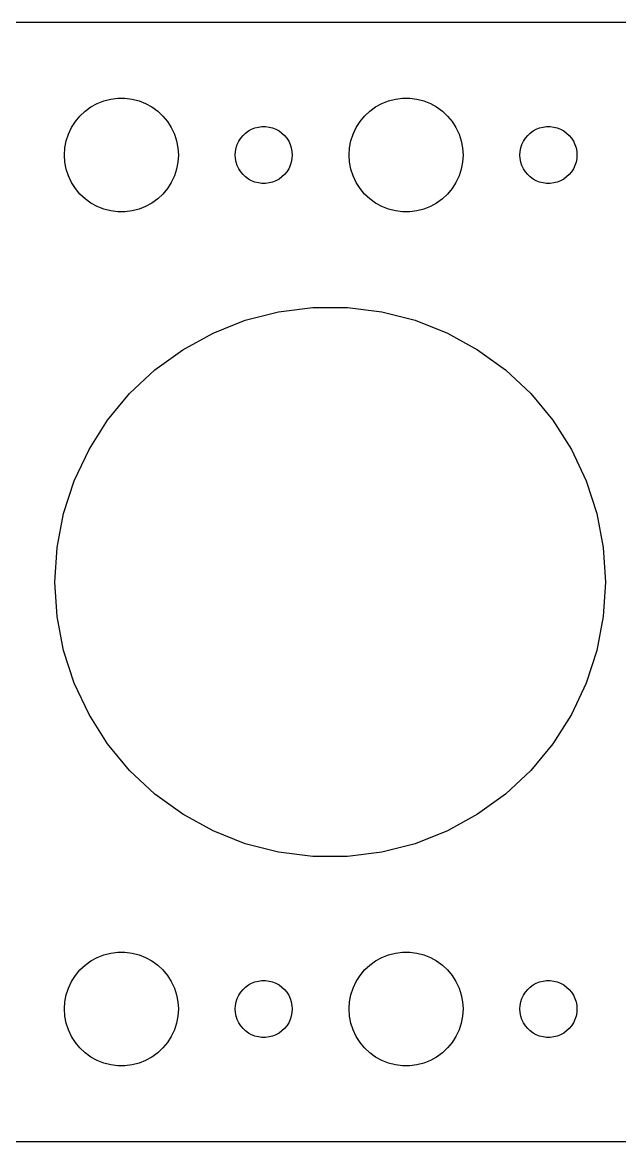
# Model space of a CAD drawing. Header units: metres. Extents: x -97 to 97, y 40 to 98.
# Drawn here: x -50.2 to -18.8, y 39.5 to 98.5 of the extents above; entities that cross this region are included whole.
import ezdxf

# ---------------------------------------------------------------- set-up
doc = ezdxf.new("R2010")
doc.units = ezdxf.units.M

msp = doc.modelspace()

# ---------------------------------------------------------------- linework, layer by layer
for p, q in [((92.3139, 98.4901), (-92.3139, 98.4901)), ((-45.927, 94.3532), (-45.5621, 94.4469)), ((-45.5621, 94.4469), (-45.1884, 94.4941)), ((-45.1884, 94.4941), (-44.8116, 94.4941)), ((-44.8116, 94.4941), (-44.4379, 94.4469)), ((-44.4379, 94.4469), (-44.0729, 94.3532)), ((-30.927, 94.3532), (-30.5621, 94.4469)), ((-30.5621, 94.4469), (-30.1884, 94.4941)), ((-30.1884, 94.4941), (-29.8116, 94.4941)), ((-29.8116, 94.4941), (-29.4379, 94.4469)), ((-29.4379, 94.4469), (-29.0729, 94.3532)), ((-47.1869, 93.5536), (-46.9123, 93.8115)), ((-46.9123, 93.8115), (-46.6075, 94.033)), ((-46.6075, 94.033), (-46.2773, 94.2145)), ((-46.2773, 94.2145), (-45.927, 94.3532)), ((-44.0729, 94.3532), (-43.7227, 94.2145)), ((-43.7227, 94.2145), (-43.3925, 94.033)), ((-43.3925, 94.033), (-43.0877, 93.8115)), ((-43.0877, 93.8115), (-42.8131, 93.5536)), ((-32.1869, 93.5536), (-31.9123, 93.8115)), ((-31.9123, 93.8115), (-31.6075, 94.033)), ((-31.6075, 94.033), (-31.2773, 94.2145)), ((-31.2773, 94.2145), (-30.927, 94.3532)), ((-29.0729, 94.3532), (-28.7227, 94.2145)), ((-28.7227, 94.2145), (-28.3925, 94.033)), ((-28.3925, 94.033), (-28.0877, 93.8115)), ((-28.0877, 93.8115), (-27.8131, 93.5536)), ((-47.6289, 92.9453), (-47.427, 93.2634)), ((-47.427, 93.2634), (-47.1869, 93.5536)), ((-42.8131, 93.5536), (-42.5729, 93.2634)), ((-42.5729, 93.2634), (-42.3711, 92.9453)), ((-32.6289, 92.9453), (-32.427, 93.2634)), ((-32.427, 93.2634), (-32.1869, 93.5536)), ((-27.8131, 93.5536), (-27.5729, 93.2634)), ((-27.5729, 93.2634), (-27.3711, 92.9453)), ((-47.9057, 92.2461), (-47.7893, 92.6044)), ((-47.7893, 92.6044), (-47.6289, 92.9453)), ((-42.3711, 92.9453), (-42.2107, 92.6044)), ((-42.2107, 92.6044), (-42.0942, 92.2461)), ((-38.5934, 92.5268), (-38.4561, 92.6558)), ((-38.4561, 92.6558), (-38.3037, 92.7665)), ((-38.3037, 92.7665), (-38.1387, 92.8572)), ((-38.1387, 92.8572), (-37.9635, 92.9266)), ((-37.9635, 92.9266), (-37.7811, 92.9734)), ((-37.7811, 92.9734), (-37.5942, 92.997)), ((-37.5942, 92.997), (-37.4058, 92.997)), ((-37.4058, 92.997), (-37.2189, 92.9734)), ((-37.2189, 92.9734), (-37.0365, 92.9266)), ((-37.0365, 92.9266), (-36.8613, 92.8572)), ((-36.8613, 92.8572), (-36.6963, 92.7665)), ((-36.6963, 92.7665), (-36.5439, 92.6558)), ((-36.5439, 92.6558), (-36.4065, 92.5268)), ((-32.9057, 92.2461), (-32.7893, 92.6044)), ((-32.7893, 92.6044), (-32.6289, 92.9453)), ((-27.3711, 92.9453), (-27.2107, 92.6044)), ((-27.2107, 92.6044), (-27.0942, 92.2461)), ((-23.5934, 92.5268), (-23.4561, 92.6558)), ((-23.4561, 92.6558), (-23.3037, 92.7665)), ((-23.3037, 92.7665), (-23.1387, 92.8572)), ((-23.1387, 92.8572), (-22.9635, 92.9266)), ((-22.9635, 92.9266), (-22.7811, 92.9734)), ((-22.7811, 92.9734), (-22.5942, 92.997)), ((-22.5942, 92.997), (-22.4058, 92.997)), ((-22.4058, 92.997), (-22.2189, 92.9734)), ((-22.2189, 92.9734), (-22.0365, 92.9266)), ((-22.0365, 92.9266), (-21.8613, 92.8572)), ((-21.8613, 92.8572), (-21.6963, 92.7665)), ((-21.6963, 92.7665), (-21.5439, 92.6558)), ((-21.5439, 92.6558), (-21.4065, 92.5268)), ((-47.9763, 91.876), (-47.9057, 92.2461)), ((-42.0942, 92.2461), (-42.0237, 91.876)), ((-38.9529, 91.873), (-38.8947, 92.0522)), ((-38.8947, 92.0522), (-38.8145, 92.2226)), ((-38.8145, 92.2226), (-38.7135, 92.3817)), ((-38.7135, 92.3817), (-38.5934, 92.5268)), ((-36.4065, 92.5268), (-36.2865, 92.3817)), ((-36.2865, 92.3817), (-36.1855, 92.2226)), ((-36.1855, 92.2226), (-36.1053, 92.0522)), ((-36.1053, 92.0522), (-36.0471, 91.873)), ((-32.9763, 91.876), (-32.9057, 92.2461)), ((-27.0942, 92.2461), (-27.0237, 91.876)), ((-23.9529, 91.873), (-23.8947, 92.0522)), ((-23.8947, 92.0522), (-23.8145, 92.2226)), ((-23.8145, 92.2226), (-23.7135, 92.3817)), ((-23.7135, 92.3817), (-23.5934, 92.5268)), ((-21.4065, 92.5268), (-21.2865, 92.3817)), ((-21.2865, 92.3817), (-21.1855, 92.2226)), ((-21.1855, 92.2226), (-21.1053, 92.0522)), ((-21.1053, 92.0522), (-21.0471, 91.873)), ((-48, 91.5), (-47.9763, 91.876)), ((-47.9763, 91.124), (-48, 91.5)), ((-42.0237, 91.876), (-42, 91.5)), ((-42, 91.5), (-42.0237, 91.124)), ((-39, 91.5), (-38.9882, 91.688)), ((-38.9882, 91.312), (-39, 91.5)), ((-38.9882, 91.688), (-38.9529, 91.873)), ((-36.0471, 91.873), (-36.0118, 91.688)), ((-36.0118, 91.688), (-36, 91.5)), ((-36, 91.5), (-36.0118, 91.312)), ((-33, 91.5), (-32.9763, 91.876)), ((-32.9763, 91.124), (-33, 91.5)), ((-27.0237, 91.876), (-27, 91.5)), ((-27, 91.5), (-27.0237, 91.124)), ((-24, 91.5), (-23.9882, 91.688)), ((-23.9882, 91.312), (-24, 91.5)), ((-23.9882, 91.688), (-23.9529, 91.873)), ((-21.0471, 91.873), (-21.0118, 91.688)), ((-21.0118, 91.688), (-21, 91.5)), ((-21, 91.5), (-21.0118, 91.312)), ((-47.9057, 90.7539), (-47.9763, 91.124)), ((-42.0237, 91.124), (-42.0942, 90.7539)), ((-38.9529, 91.127), (-38.9882, 91.312)), ((-38.8947, 90.9478), (-38.9529, 91.127)), ((-38.8145, 90.7774), (-38.8947, 90.9478)), ((-36.1053, 90.9478), (-36.1855, 90.7774)), ((-36.0471, 91.127), (-36.1053, 90.9478)), ((-36.0118, 91.312), (-36.0471, 91.127)), ((-32.9057, 90.7539), (-32.9763, 91.124)), ((-27.0237, 91.124), (-27.0942, 90.7539)), ((-23.9529, 91.127), (-23.9882, 91.312)), ((-23.8947, 90.9478), (-23.9529, 91.127)), ((-23.8145, 90.7774), (-23.8947, 90.9478)), ((-21.1053, 90.9478), (-21.1855, 90.7774)), ((-21.0471, 91.127), (-21.1053, 90.9478)), ((-21.0118, 91.312), (-21.0471, 91.127)), ((-47.7893, 90.3956), (-47.9057, 90.7539)), ((-47.6289, 90.0547), (-47.7893, 90.3956)), ((-42.2107, 90.3956), (-42.3711, 90.0547)), ((-42.0942, 90.7539), (-42.2107, 90.3956)), ((-38.7135, 90.6183), (-38.8145, 90.7774)), ((-38.5934, 90.4732), (-38.7135, 90.6183)), ((-38.4561, 90.3442), (-38.5934, 90.4732)), ((-38.3037, 90.2335), (-38.4561, 90.3442)), ((-36.5439, 90.3442), (-36.6963, 90.2335)), ((-36.4065, 90.4732), (-36.5439, 90.3442)), ((-36.2865, 90.6183), (-36.4065, 90.4732)), ((-36.1855, 90.7774), (-36.2865, 90.6183)), ((-32.7893, 90.3956), (-32.9057, 90.7539)), ((-32.6289, 90.0547), (-32.7893, 90.3956)), ((-27.2107, 90.3956), (-27.3711, 90.0547)), ((-27.0942, 90.7539), (-27.2107, 90.3956)), ((-23.7135, 90.6183), (-23.8145, 90.7774)), ((-23.5934, 90.4732), (-23.7135, 90.6183)), ((-23.4561, 90.3442), (-23.5934, 90.4732)), ((-23.3037, 90.2335), (-23.4561, 90.3442)), ((-21.5439, 90.3442), (-21.6963, 90.2335)), ((-21.4065, 90.4732), (-21.5439, 90.3442)), ((-21.2865, 90.6183), (-21.4065, 90.4732)), ((-21.1855, 90.7774), (-21.2865, 90.6183)), ((-47.427, 89.7366), (-47.6289, 90.0547)), ((-47.1869, 89.4464), (-47.427, 89.7366)), ((-42.5729, 89.7366), (-42.8131, 89.4464)), ((-42.3711, 90.0547), (-42.5729, 89.7366)), ((-38.1387, 90.1427), (-38.3037, 90.2335)), ((-37.9635, 90.0734), (-38.1387, 90.1427)), ((-37.7811, 90.0266), (-37.9635, 90.0734)), ((-37.5942, 90.003), (-37.7811, 90.0266)), ((-37.4058, 90.003), (-37.5942, 90.003)), ((-37.2189, 90.0266), (-37.4058, 90.003)), ((-37.0365, 90.0734), (-37.2189, 90.0266)), ((-36.8613, 90.1427), (-37.0365, 90.0734)), ((-36.6963, 90.2335), (-36.8613, 90.1427)), ((-32.427, 89.7366), (-32.6289, 90.0547)), ((-32.1869, 89.4464), (-32.427, 89.7366)), ((-27.5729, 89.7366), (-27.8131, 89.4464)), ((-27.3711, 90.0547), (-27.5729, 89.7366)), ((-23.1387, 90.1427), (-23.3037, 90.2335)), ((-22.9635, 90.0734), (-23.1387, 90.1427)), ((-22.7811, 90.0266), (-22.9635, 90.0734)), ((-22.5942, 90.003), (-22.7811, 90.0266)), ((-22.4058, 90.003), (-22.5942, 90.003)), ((-22.2189, 90.0266), (-22.4058, 90.003)), ((-22.0365, 90.0734), (-22.2189, 90.0266)), ((-21.8613, 90.1427), (-22.0365, 90.0734)), ((-21.6963, 90.2335), (-21.8613, 90.1427)), ((-46.9123, 89.1884), (-47.1869, 89.4464)), ((-46.6075, 88.967), (-46.9123, 89.1884)), ((-43.0877, 89.1884), (-43.3925, 88.967)), ((-42.8131, 89.4464), (-43.0877, 89.1884)), ((-31.9123, 89.1884), (-32.1869, 89.4464)), ((-31.6075, 88.967), (-31.9123, 89.1884)), ((-28.0877, 89.1884), (-28.3925, 88.967)), ((-27.8131, 89.4464), (-28.0877, 89.1884)), ((-46.2773, 88.7855), (-46.6075, 88.967)), ((-45.927, 88.6468), (-46.2773, 88.7855)), ((-45.5621, 88.5531), (-45.927, 88.6468)), ((-45.1884, 88.5059), (-45.5621, 88.5531)), ((-44.8116, 88.5059), (-45.1884, 88.5059)), ((-44.4379, 88.5531), (-44.8116, 88.5059)), ((-44.0729, 88.6468), (-44.4379, 88.5531)), ((-43.7227, 88.7855), (-44.0729, 88.6468)), ((-43.3925, 88.967), (-43.7227, 88.7855)), ((-31.2773, 88.7855), (-31.6075, 88.967)), ((-30.927, 88.6468), (-31.2773, 88.7855)), ((-30.5621, 88.5531), (-30.927, 88.6468)), ((-30.1884, 88.5059), (-30.5621, 88.5531)), ((-29.8116, 88.5059), (-30.1884, 88.5059)), ((-29.4379, 88.5531), (-29.8116, 88.5059)), ((-29.0729, 88.6468), (-29.4379, 88.5531)), ((-28.7227, 88.7855), (-29.0729, 88.6468)), ((-28.3925, 88.967), (-28.7227, 88.7855)), ((-38.4807, 82.7903), (-36.717, 83.2432)), ((-36.717, 83.2432), (-34.9105, 83.4714)), ((-34.9105, 83.4714), (-33.0895, 83.4714)), ((-33.0895, 83.4714), (-31.283, 83.2432)), ((-31.283, 83.2432), (-29.5192, 82.7903)), ((-40.1738, 82.12), (-38.4807, 82.7903)), ((-29.5192, 82.7903), (-27.8262, 82.12)), ((-41.7695, 81.2428), (-40.1738, 82.12)), ((-27.8262, 82.12), (-26.2305, 81.2428)), ((-43.2426, 80.1724), (-41.7695, 81.2428)), ((-26.2305, 81.2428), (-24.7573, 80.1724)), ((-44.57, 78.9259), (-43.2426, 80.1724)), ((-24.7573, 80.1724), (-23.4299, 78.9259)), ((-45.7307, 77.5229), (-44.57, 78.9259)), ((-23.4299, 78.9259), (-22.2692, 77.5229)), ((-46.7064, 75.9854), (-45.7307, 77.5229)), ((-22.2692, 77.5229), (-21.2935, 75.9854)), ((-47.4818, 74.3378), (-46.7064, 75.9854)), ((-21.2935, 75.9854), (-20.5182, 74.3378)), ((-48.0444, 72.606), (-47.4818, 74.3378)), ((-20.5182, 74.3378), (-19.9555, 72.606)), ((-48.3857, 70.8173), (-48.0444, 72.606)), ((-19.9555, 72.606), (-19.6143, 70.8173)), ((-48.5, 69), (-48.3857, 70.8173)), ((-19.6143, 70.8173), (-19.5, 69)), ((-48.3857, 67.1827), (-48.5, 69)), ((-19.5, 69), (-19.6143, 67.1827)), ((-48.0444, 65.394), (-48.3857, 67.1827)), ((-19.6143, 67.1827), (-19.9555, 65.394)), ((-47.4818, 63.6622), (-48.0444, 65.394)), ((-19.9555, 65.394), (-20.5182, 63.6622)), ((-46.7064, 62.0146), (-47.4818, 63.6622)), ((-20.5182, 63.6622), (-21.2935, 62.0146)), ((-45.7307, 60.4771), (-46.7064, 62.0146)), ((-21.2935, 62.0146), (-22.2692, 60.4771)), ((-44.57, 59.0741), (-45.7307, 60.4771)), ((-22.2692, 60.4771), (-23.4299, 59.0741)), ((-43.2426, 57.8276), (-44.57, 59.0741)), ((-23.4299, 59.0741), (-24.7573, 57.8276)), ((-41.7695, 56.7572), (-43.2426, 57.8276)), ((-24.7573, 57.8276), (-26.2305, 56.7572)), ((-40.1738, 55.88), (-41.7695, 56.7572)), ((-26.2305, 56.7572), (-27.8262, 55.88)), ((-38.4807, 55.2097), (-40.1738, 55.88)), ((-27.8262, 55.88), (-29.5192, 55.2097)), ((-36.717, 54.7568), (-38.4807, 55.2097)), ((-29.5192, 55.2097), (-31.283, 54.7568)), ((-34.9105, 54.5286), (-36.717, 54.7568)), ((-33.0895, 54.5286), (-34.9105, 54.5286)), ((-31.283, 54.7568), (-33.0895, 54.5286)), ((-46.9123, 48.8116), (-46.6075, 49.033)), ((-46.6075, 49.033), (-46.2773, 49.2145)), ((-46.2773, 49.2145), (-45.927, 49.3532)), ((-45.927, 49.3532), (-45.5621, 49.4469)), ((-45.5621, 49.4469), (-45.1884, 49.4941)), ((-45.1884, 49.4941), (-44.8116, 49.4941)), ((-44.8116, 49.4941), (-44.4379, 49.4469)), ((-44.4379, 49.4469), (-44.0729, 49.3532)), ((-44.0729, 49.3532), (-43.7227, 49.2145)), ((-43.7227, 49.2145), (-43.3925, 49.033)), ((-43.3925, 49.033), (-43.0877, 48.8116)), ((-31.9123, 48.8116), (-31.6075, 49.033)), ((-31.6075, 49.033), (-31.2773, 49.2145)), ((-31.2773, 49.2145), (-30.927, 49.3532)), ((-30.927, 49.3532), (-30.5621, 49.4469)), ((-30.5621, 49.4469), (-30.1884, 49.4941)), ((-30.1884, 49.4941), (-29.8116, 49.4941)), ((-29.8116, 49.4941), (-29.4379, 49.4469)), ((-29.4379, 49.4469), (-29.0729, 49.3532)), ((-29.0729, 49.3532), (-28.7227, 49.2145)), ((-28.7227, 49.2145), (-28.3925, 49.033)), ((-28.3925, 49.033), (-28.0877, 48.8116)), ((-47.427, 48.2634), (-47.1869, 48.5536)), ((-47.1869, 48.5536), (-46.9123, 48.8116)), ((-43.0877, 48.8116), (-42.8131, 48.5536)), ((-42.8131, 48.5536), (-42.5729, 48.2634)), ((-32.427, 48.2634), (-32.1869, 48.5536)), ((-32.1869, 48.5536), (-31.9123, 48.8116)), ((-28.0877, 48.8116), (-27.8131, 48.5536)), ((-27.8131, 48.5536), (-27.5729, 48.2634)), ((-47.7893, 47.6044), (-47.6289, 47.9453)), ((-47.6289, 47.9453), (-47.427, 48.2634)), ((-42.5729, 48.2634), (-42.3711, 47.9453)), ((-42.3711, 47.9453), (-42.2107, 47.6044)), ((-38.3037, 47.7665), (-38.1387, 47.8573)), ((-38.1387, 47.8573), (-37.9635, 47.9266)), ((-37.9635, 47.9266), (-37.7811, 47.9734)), ((-37.7811, 47.9734), (-37.5942, 47.997)), ((-37.5942, 47.997), (-37.4058, 47.997)), ((-37.4058, 47.997), (-37.2189, 47.9734)), ((-37.2189, 47.9734), (-37.0365, 47.9266)), ((-37.0365, 47.9266), (-36.8613, 47.8573)), ((-36.8613, 47.8573), (-36.6963, 47.7665)), ((-32.7893, 47.6044), (-32.6289, 47.9453)), ((-32.6289, 47.9453), (-32.427, 48.2634)), ((-27.5729, 48.2634), (-27.3711, 47.9453)), ((-27.3711, 47.9453), (-27.2107, 47.6044)), ((-23.3037, 47.7665), (-23.1387, 47.8573)), ((-23.1387, 47.8573), (-22.9635, 47.9266)), ((-22.9635, 47.9266), (-22.7811, 47.9734)), ((-22.7811, 47.9734), (-22.5942, 47.997)), ((-22.5942, 47.997), (-22.4058, 47.997)), ((-22.4058, 47.997), (-22.2189, 47.9734)), ((-22.2189, 47.9734), (-22.0365, 47.9266)), ((-22.0365, 47.9266), (-21.8613, 47.8573)), ((-21.8613, 47.8573), (-21.6963, 47.7665)), ((-47.9763, 46.876), (-47.9057, 47.2461)), ((-47.9057, 47.2461), (-47.7893, 47.6044)), ((-42.2107, 47.6044), (-42.0942, 47.2461)), ((-42.0942, 47.2461), (-42.0237, 46.876)), ((-38.8947, 47.0522), (-38.8145, 47.2226)), ((-38.8145, 47.2226), (-38.7135, 47.3817)), ((-38.7135, 47.3817), (-38.5934, 47.5268)), ((-38.5934, 47.5268), (-38.4561, 47.6558)), ((-38.4561, 47.6558), (-38.3037, 47.7665)), ((-36.6963, 47.7665), (-36.5439, 47.6558)), ((-36.5439, 47.6558), (-36.4065, 47.5268)), ((-36.4065, 47.5268), (-36.2865, 47.3817)), ((-36.2865, 47.3817), (-36.1855, 47.2226)), ((-36.1855, 47.2226), (-36.1053, 47.0522)), ((-32.9763, 46.876), (-32.9057, 47.2461)), ((-32.9057, 47.2461), (-32.7893, 47.6044)), ((-27.2107, 47.6044), (-27.0942, 47.2461)), ((-27.0942, 47.2461), (-27.0237, 46.876)), ((-23.8947, 47.0522), (-23.8145, 47.2226)), ((-23.8145, 47.2226), (-23.7135, 47.3817)), ((-23.7135, 47.3817), (-23.5934, 47.5268)), ((-23.5934, 47.5268), (-23.4561, 47.6558)), ((-23.4561, 47.6558), (-23.3037, 47.7665)), ((-21.6963, 47.7665), (-21.5439, 47.6558)), ((-21.5439, 47.6558), (-21.4065, 47.5268)), ((-21.4065, 47.5268), (-21.2865, 47.3817)), ((-21.2865, 47.3817), (-21.1855, 47.2226)), ((-21.1855, 47.2226), (-21.1053, 47.0522)), ((-48, 46.5), (-47.9763, 46.876)), ((-42.0237, 46.876), (-42, 46.5)), ((-39, 46.5), (-38.9882, 46.688)), ((-38.9882, 46.688), (-38.9529, 46.873)), ((-38.9529, 46.873), (-38.8947, 47.0522)), ((-36.1053, 47.0522), (-36.0471, 46.873)), ((-36.0471, 46.873), (-36.0118, 46.688)), ((-36.0118, 46.688), (-36, 46.5)), ((-33, 46.5), (-32.9763, 46.876)), ((-27.0237, 46.876), (-27, 46.5)), ((-24, 46.5), (-23.9882, 46.688)), ((-23.9882, 46.688), (-23.9529, 46.873)), ((-23.9529, 46.873), (-23.8947, 47.0522)), ((-21.1053, 47.0522), (-21.0471, 46.873)), ((-21.0471, 46.873), (-21.0118, 46.688)), ((-21.0118, 46.688), (-21, 46.5)), ((-47.9763, 46.124), (-48, 46.5)), ((-47.9057, 45.7539), (-47.9763, 46.124)), ((-42.0237, 46.124), (-42.0942, 45.7539)), ((-42, 46.5), (-42.0237, 46.124)), ((-38.9882, 46.312), (-39, 46.5)), ((-38.9529, 46.127), (-38.9882, 46.312)), ((-38.8947, 45.9478), (-38.9529, 46.127)), ((-36.0471, 46.127), (-36.1053, 45.9478)), ((-36.0118, 46.312), (-36.0471, 46.127)), ((-36, 46.5), (-36.0118, 46.312)), ((-32.9763, 46.124), (-33, 46.5)), ((-32.9057, 45.7539), (-32.9763, 46.124)), ((-27.0237, 46.124), (-27.0942, 45.7539)), ((-27, 46.5), (-27.0237, 46.124)), ((-23.9882, 46.312), (-24, 46.5)), ((-23.9529, 46.127), (-23.9882, 46.312)), ((-23.8947, 45.9478), (-23.9529, 46.127)), ((-21.0471, 46.127), (-21.1053, 45.9478)), ((-21.0118, 46.312), (-21.0471, 46.127)), ((-21, 46.5), (-21.0118, 46.312)), ((-47.7893, 45.3956), (-47.9057, 45.7539)), ((-42.0942, 45.7539), (-42.2107, 45.3956)), ((-38.8145, 45.7774), (-38.8947, 45.9478)), ((-38.7135, 45.6183), (-38.8145, 45.7774)), ((-38.5934, 45.4732), (-38.7135, 45.6183)), ((-38.4561, 45.3442), (-38.5934, 45.4732)), ((-36.4065, 45.4732), (-36.5439, 45.3442)), ((-36.2865, 45.6183), (-36.4065, 45.4732)), ((-36.1855, 45.7774), (-36.2865, 45.6183)), ((-36.1053, 45.9478), (-36.1855, 45.7774)), ((-32.7893, 45.3956), (-32.9057, 45.7539)), ((-27.0942, 45.7539), (-27.2107, 45.3956)), ((-23.8145, 45.7774), (-23.8947, 45.9478)), ((-23.7135, 45.6183), (-23.8145, 45.7774)), ((-23.5934, 45.4732), (-23.7135, 45.6183)), ((-23.4561, 45.3442), (-23.5934, 45.4732)), ((-21.4065, 45.4732), (-21.5439, 45.3442)), ((-21.2865, 45.6183), (-21.4065, 45.4732)), ((-21.1855, 45.7774), (-21.2865, 45.6183)), ((-21.1053, 45.9478), (-21.1855, 45.7774)), ((-47.6289, 45.0547), (-47.7893, 45.3956)), ((-47.427, 44.7366), (-47.6289, 45.0547)), ((-42.3711, 45.0547), (-42.5729, 44.7366)), ((-42.2107, 45.3956), (-42.3711, 45.0547)), ((-38.3037, 45.2335), (-38.4561, 45.3442)), ((-38.1387, 45.1428), (-38.3037, 45.2335)), ((-37.9635, 45.0734), (-38.1387, 45.1428)), ((-37.7811, 45.0266), (-37.9635, 45.0734)), ((-37.5942, 45.003), (-37.7811, 45.0266)), ((-37.4058, 45.003), (-37.5942, 45.003)), ((-37.2189, 45.0266), (-37.4058, 45.003)), ((-37.0365, 45.0734), (-37.2189, 45.0266)), ((-36.8613, 45.1428), (-37.0365, 45.0734)), ((-36.6963, 45.2335), (-36.8613, 45.1428)), ((-36.5439, 45.3442), (-36.6963, 45.2335)), ((-32.6289, 45.0547), (-32.7893, 45.3956)), ((-32.427, 44.7366), (-32.6289, 45.0547)), ((-27.3711, 45.0547), (-27.5729, 44.7366)), ((-27.2107, 45.3956), (-27.3711, 45.0547)), ((-23.3037, 45.2335), (-23.4561, 45.3442)), ((-23.1387, 45.1428), (-23.3037, 45.2335)), ((-22.9635, 45.0734), (-23.1387, 45.1428)), ((-22.7811, 45.0266), (-22.9635, 45.0734)), ((-22.5942, 45.003), (-22.7811, 45.0266)), ((-22.4058, 45.003), (-22.5942, 45.003)), ((-22.2189, 45.0266), (-22.4058, 45.003)), ((-22.0365, 45.0734), (-22.2189, 45.0266)), ((-21.8613, 45.1428), (-22.0365, 45.0734)), ((-21.6963, 45.2335), (-21.8613, 45.1428)), ((-21.5439, 45.3442), (-21.6963, 45.2335)), ((-47.1869, 44.4464), (-47.427, 44.7366)), ((-46.9123, 44.1885), (-47.1869, 44.4464)), ((-42.8131, 44.4464), (-43.0877, 44.1885)), ((-42.5729, 44.7366), (-42.8131, 44.4464)), ((-32.1869, 44.4464), (-32.427, 44.7366)), ((-31.9123, 44.1885), (-32.1869, 44.4464)), ((-27.8131, 44.4464), (-28.0877, 44.1885)), ((-27.5729, 44.7366), (-27.8131, 44.4464)), ((-46.6075, 43.967), (-46.9123, 44.1885)), ((-46.2773, 43.7855), (-46.6075, 43.967)), ((-45.927, 43.6468), (-46.2773, 43.7855)), ((-45.5621, 43.5531), (-45.927, 43.6468)), ((-44.0729, 43.6468), (-44.4379, 43.5531)), ((-43.7227, 43.7855), (-44.0729, 43.6468)), ((-43.3925, 43.967), (-43.7227, 43.7855)), ((-43.0877, 44.1885), (-43.3925, 43.967)), ((-31.6075, 43.967), (-31.9123, 44.1885)), ((-31.2773, 43.7855), (-31.6075, 43.967)), ((-30.927, 43.6468), (-31.2773, 43.7855)), ((-30.5621, 43.5531), (-30.927, 43.6468)), ((-29.0729, 43.6468), (-29.4379, 43.5531)), ((-28.7227, 43.7855), (-29.0729, 43.6468)), ((-28.3925, 43.967), (-28.7227, 43.7855)), ((-28.0877, 44.1885), (-28.3925, 43.967)), ((-45.1884, 43.5059), (-45.5621, 43.5531)), ((-44.8116, 43.5059), (-45.1884, 43.5059)), ((-44.4379, 43.5531), (-44.8116, 43.5059)), ((-30.1884, 43.5059), (-30.5621, 43.5531)), ((-29.8116, 43.5059), (-30.1884, 43.5059)), ((-29.4379, 43.5531), (-29.8116, 43.5059)), ((-92.3139, 39.5099), (92.3139, 39.5099))]:
    msp.add_line(p, q)

doc.saveas('drawing.dxf')
